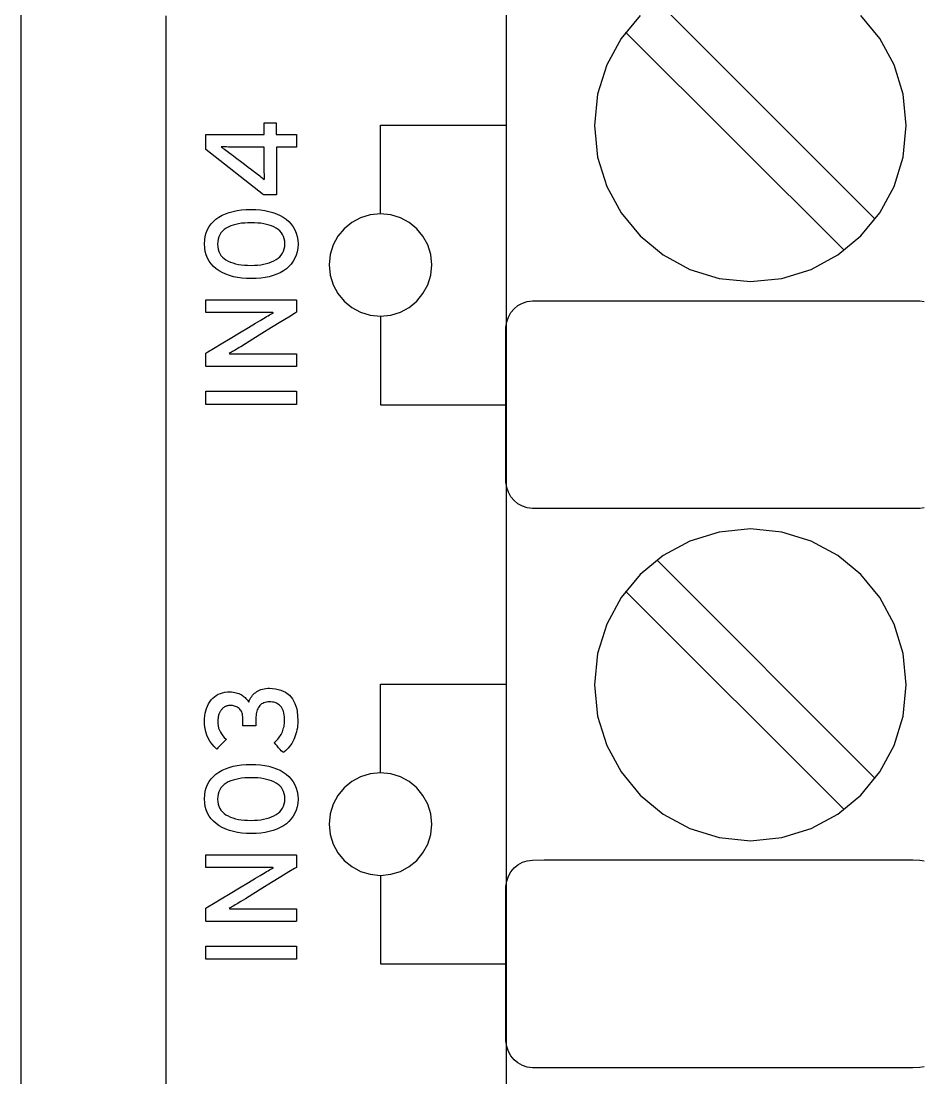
# Model space of a CAD drawing. Extents: x 1 to 47.7, y 0.2 to 33.3.
# Drawn here: x 31.778 to 32.745, y 10.613 to 11.747 of the extents above; entities that cross this region are included whole.
import ezdxf

# ---------------------------------------------------------------- set-up
doc = ezdxf.new("R2010")
doc.units = 0
doc.header["$MEASUREMENT"] = 0
doc.layers.add('4_0_____DWG', color=7, linetype='CONTINUOUS')

msp = doc.modelspace()

# ---------------------------------------------------------------- linework, layer by layer
at = {"layer": '4_0_____DWG'}
for points in [[(31.778, 7.7476), (31.778, 7.9361), (31.778, 8.1261), (31.778, 8.3175), (31.778, 8.5101), (31.778, 8.7039), (31.778, 8.8988), (31.778, 9.0946), (31.778, 9.2914), (31.778, 9.4889), (31.778, 9.6871), (31.778, 10.0852), (31.778, 10.4848), (31.778, 10.8852), (31.778, 11.2856), (31.778, 11.6853), (31.778, 12.0833)], [(32.298, 11.8556), (32.298, 11.7222), (32.298, 11.5857), (32.298, 11.4465), (32.298, 11.3051), (32.298, 11.0174), (32.298, 10.7261), (32.298, 10.4349), (32.298, 10.1472), (32.298, 10.0058), (32.298, 9.8666)], [(32.6938, 11.5343), (32.4595, 11.7686)], [(31.9334, 7.6015), (31.9334, 8.123), (31.9334, 8.6445), (31.9334, 8.904), (31.9334, 9.1619), (31.9334, 9.4178), (31.9334, 9.6712), (31.9334, 9.9215), (31.9334, 10.0453), (31.9334, 10.1682), (31.9334, 10.2901), (31.9334, 10.4109), (31.9334, 10.5305), (31.9334, 10.6489), (31.9334, 10.7661), (31.9334, 10.8819), (31.9334, 10.9963), (31.9334, 11.1093), (31.9334, 11.2207), (31.9334, 11.3305), (31.9334, 11.4387), (31.9334, 11.5451), (31.9334, 11.6498), (31.9334, 11.7526)], [(32.4418, 11.753), (32.4213, 11.7282), (32.4059, 11.6998), (32.3961, 11.6684), (32.3927, 11.6347), (32.3961, 11.601), (32.4059, 11.5695), (32.4213, 11.5411), (32.4418, 11.5163), (32.4666, 11.4959), (32.495, 11.4804), (32.5264, 11.4707), (32.5601, 11.4673), (32.5938, 11.4707), (32.6252, 11.4804), (32.6536, 11.4959), (32.6783, 11.5163), (32.6987, 11.5411), (32.7141, 11.5695), (32.7238, 11.601), (32.7272, 11.6347), (32.7238, 11.6684), (32.7141, 11.6998), (32.6987, 11.7282), (32.6783, 11.753)], [(32.6604, 11.5009), (32.4261, 11.7351)], [(32.0515, 11.6253), (32.0733, 11.6253), (32.0733, 11.6116), (32.0519, 11.6116), (32.0519, 11.5606), (32.038, 11.5606), (31.9761, 11.6091), (31.9761, 11.6253), (32.0386, 11.6253), (32.0386, 11.6377), (32.0515, 11.6377), (32.0515, 11.6253)], [(32.1633, 11.5402), (32.1633, 11.6352), (32.298, 11.6352)], [(32.7462, 11.2246), (32.7416, 11.2239), (32.7341, 11.2238), (32.7019, 11.2238), (32.6478, 11.2238), (32.5801, 11.2238), (32.5071, 11.2238), (32.4371, 11.2238), (32.3783, 11.2238), (32.339, 11.2238), (32.3262, 11.2238), (32.3206, 11.2245), (32.3155, 11.2262), (32.3107, 11.2289), (32.3066, 11.2323), (32.3031, 11.2365), (32.3005, 11.2412), (32.2987, 11.2465), (32.2978, 11.2521), (32.2978, 11.2571), (32.2978, 11.2713), (32.2978, 11.2936), (32.2978, 11.3208), (32.2978, 11.3497), (32.2978, 11.3769), (32.2978, 11.3992), (32.2978, 11.4134), (32.2978, 11.4183), (32.2987, 11.424), (32.3005, 11.4292), (32.3031, 11.434), (32.3066, 11.4381), (32.3107, 11.4416), (32.3155, 11.4442), (32.3206, 11.4459), (32.3262, 11.4466), (32.339, 11.4467), (32.3783, 11.4467), (32.4371, 11.4467), (32.5071, 11.4467), (32.5801, 11.4467), (32.6478, 11.4467), (32.7019, 11.4467), (32.7341, 11.4467), (32.7416, 11.4466), (32.7463, 11.4459)], [(32.1633, 11.4302), (32.1633, 11.3352), (32.298, 11.3352)], [(32.0733, 11.3356), (31.9761, 11.3356), (31.9761, 11.3497), (32.0733, 11.3497), (32.0733, 11.3356)], [(32.6938, 10.9343), (32.4595, 11.1686)], [(32.6604, 10.9009), (32.4261, 11.1351)], [(32.1633, 10.9402), (32.1633, 11.0352), (32.298, 11.0352)], [(32.7462, 10.6246), (32.7416, 10.6239), (32.7341, 10.6238), (32.7019, 10.6238), (32.6478, 10.6238), (32.5801, 10.6238), (32.5071, 10.6238), (32.4371, 10.6238), (32.3783, 10.6238), (32.3389, 10.6238), (32.3262, 10.6238), (32.3206, 10.6245), (32.3155, 10.6262), (32.3107, 10.6289), (32.3066, 10.6323), (32.3031, 10.6365), (32.3005, 10.6412), (32.2987, 10.6465), (32.2978, 10.6521), (32.2978, 10.6571), (32.2978, 10.6713), (32.2978, 10.6936), (32.2978, 10.7208), (32.2978, 10.7497), (32.2978, 10.7769), (32.2978, 10.7992), (32.2978, 10.8134), (32.2978, 10.8183), (32.2987, 10.824), (32.3005, 10.8292), (32.3031, 10.834), (32.3066, 10.8381), (32.3107, 10.8416), (32.3155, 10.8442), (32.3206, 10.8459), (32.3262, 10.8466), (32.3389, 10.8467), (32.3783, 10.8467), (32.4371, 10.8467), (32.5071, 10.8467), (32.5801, 10.8467), (32.6478, 10.8467), (32.7019, 10.8467), (32.7341, 10.8467), (32.7416, 10.8466), (32.7463, 10.8459)], [(32.1633, 10.8302), (32.1633, 10.7352), (32.298, 10.7352)], [(32.0733, 10.7401), (31.9761, 10.7401), (31.9761, 10.7542), (32.0733, 10.7542), (32.0733, 10.7401)]]:
    msp.add_lwpolyline(points, dxfattribs=at)
for points in [[(31.9925, 11.612), (31.9936, 11.6112), (31.9948, 11.6103), (31.9961, 11.6094), (31.9974, 11.6084), (31.9988, 11.6074), (32.0002, 11.6063), (32.0017, 11.6052), (32.0033, 11.604), (32.0043, 11.6032), (32.0062, 11.6018), (32.0093, 11.5995), (32.0133, 11.5965), (32.0175, 11.5933), (32.0215, 11.5902), (32.0249, 11.5876), (32.0272, 11.5859), (32.0281, 11.5852), (32.0297, 11.584), (32.0311, 11.5829), (32.0325, 11.5818), (32.0338, 11.5807), (32.0351, 11.5797), (32.0363, 11.5787), (32.0374, 11.5777), (32.0385, 11.5768), (32.0388, 11.5776), (32.0388, 11.5792), (32.0388, 11.5809), (32.0388, 11.5826), (32.0387, 11.5844), (32.0387, 11.5863), (32.0387, 11.5882), (32.0387, 11.5902), (32.0386, 11.5917), (32.0386, 11.5929), (32.0386, 11.5953), (32.0386, 11.5984), (32.0386, 11.6019), (32.0386, 11.6053), (32.0386, 11.6084), (32.0386, 11.6106), (32.0386, 11.6115), (32.0378, 11.6116), (32.0351, 11.6116), (32.0311, 11.6116), (32.0263, 11.6116), (32.0212, 11.6116), (32.0166, 11.6116), (32.0129, 11.6116), (32.0106, 11.6116), (32.0092, 11.6116), (32.0068, 11.6116), (32.0045, 11.6117), (32.0023, 11.6117), (32.0002, 11.6117), (31.9981, 11.6118), (31.9962, 11.6118), (31.9943, 11.6119)], [(32.0245, 11.5448), (32.0297, 11.5446), (32.0346, 11.5442), (32.0393, 11.5436), (32.0437, 11.5427), (32.0479, 11.5415), (32.0518, 11.5401), (32.0556, 11.5384), (32.059, 11.5364), (32.0623, 11.5342), (32.0651, 11.5317), (32.0677, 11.529), (32.0698, 11.5261), (32.0715, 11.5228), (32.0729, 11.5194), (32.0739, 11.5157), (32.0746, 11.5117), (32.0749, 11.5075), (32.0746, 11.5033), (32.074, 11.4994), (32.0729, 11.4957), (32.0716, 11.4923), (32.0698, 11.4891), (32.0677, 11.4862), (32.0652, 11.4835), (32.0624, 11.481), (32.0592, 11.4788), (32.0558, 11.4769), (32.0521, 11.4752), (32.0482, 11.4738), (32.044, 11.4726), (32.0396, 11.4717), (32.0349, 11.471), (32.03, 11.4706), (32.0248, 11.4705), (32.0196, 11.4706), (32.0147, 11.471), (32.01, 11.4717), (32.0056, 11.4726), (32.0014, 11.4738), (31.9974, 11.4753), (31.9937, 11.477), (31.9902, 11.4789), (31.987, 11.4812), (31.9841, 11.4837), (31.9816, 11.4864), (31.9795, 11.4894), (31.9777, 11.4926), (31.9764, 11.496), (31.9754, 11.4997), (31.9748, 11.5036), (31.9746, 11.5078), (31.9748, 11.512), (31.9754, 11.5159), (31.9764, 11.5196), (31.9778, 11.5231), (31.9795, 11.5263), (31.9816, 11.5292), (31.9841, 11.5319), (31.9869, 11.5344), (31.9901, 11.5365), (31.9935, 11.5385), (31.9972, 11.5401), (32.0011, 11.5415), (32.0053, 11.5427), (32.0098, 11.5436), (32.0144, 11.5442), (32.0194, 11.5446)], [(32.2183, 11.4852), (32.2172, 11.4963), (32.214, 11.5066), (32.2089, 11.516), (32.2022, 11.5241), (32.1941, 11.5308), (32.1847, 11.5359), (32.1744, 11.5391), (32.1633, 11.5402), (32.1522, 11.5391), (32.1419, 11.5359), (32.1325, 11.5308), (32.1244, 11.5241), (32.1177, 11.516), (32.1126, 11.5066), (32.1094, 11.4963), (32.1083, 11.4852), (32.1094, 11.4741), (32.1126, 11.4638), (32.1177, 11.4545), (32.1244, 11.4463), (32.1325, 11.4396), (32.1419, 11.4345), (32.1522, 11.4313), (32.1633, 11.4302), (32.1744, 11.4313), (32.1847, 11.4345), (32.1941, 11.4396), (32.2022, 11.4463), (32.2089, 11.4545), (32.214, 11.4638), (32.2172, 11.4741)], [(32.0248, 11.5305), (32.0212, 11.5304), (32.0177, 11.5302), (32.0144, 11.5299), (32.0112, 11.5294), (32.0082, 11.5287), (32.0054, 11.5279), (32.0027, 11.527), (32.0001, 11.5259), (31.9978, 11.5246), (31.9957, 11.5231), (31.9938, 11.5215), (31.9923, 11.5196), (31.991, 11.5176), (31.99, 11.5154), (31.9893, 11.5129), (31.9888, 11.5103), (31.9887, 11.5075), (31.9888, 11.5047), (31.9893, 11.5022), (31.99, 11.4998), (31.991, 11.4976), (31.9922, 11.4955), (31.9938, 11.4937), (31.9956, 11.4921), (31.9976, 11.4907), (32, 11.4894), (32.0025, 11.4883), (32.0051, 11.4873), (32.008, 11.4865), (32.0109, 11.4858), (32.0141, 11.4853), (32.0174, 11.485), (32.0209, 11.4848), (32.0245, 11.4847), (32.0281, 11.4848), (32.0316, 11.485), (32.0349, 11.4854), (32.038, 11.486), (32.041, 11.4866), (32.0438, 11.4875), (32.0465, 11.4885), (32.049, 11.4896), (32.0514, 11.4909), (32.0535, 11.4924), (32.0554, 11.494), (32.057, 11.4958), (32.0583, 11.4979), (32.0594, 11.5), (32.0601, 11.5024), (32.0606, 11.505), (32.0608, 11.5078), (32.0606, 11.5106), (32.0601, 11.5132), (32.0594, 11.5156), (32.0584, 11.5178), (32.0571, 11.5198), (32.0555, 11.5217), (32.0536, 11.5233), (32.0515, 11.5247), (32.0491, 11.526), (32.0466, 11.527), (32.044, 11.528), (32.0412, 11.5287), (32.0382, 11.5294), (32.0351, 11.5299), (32.0318, 11.5302), (32.0284, 11.5304)], [(32.0733, 11.4344), (32.0711, 11.433), (32.0651, 11.4293), (32.0566, 11.4241), (32.0466, 11.4179), (32.0361, 11.4115), (32.0264, 11.4055), (32.0185, 11.4006), (32.0135, 11.3975), (32.0119, 11.3966), (32.0104, 11.3956), (32.0089, 11.3948), (32.0075, 11.3939), (32.0061, 11.3931), (32.0047, 11.3923), (32.0034, 11.3915), (32.0021, 11.3908), (32.0009, 11.3901), (32.0017, 11.3898), (32.004, 11.3898), (32.0065, 11.3898), (32.0089, 11.3898), (32.0115, 11.3898), (32.0141, 11.3899), (32.0169, 11.3899), (32.0196, 11.3899), (32.0225, 11.3899), (32.0243, 11.3899), (32.0288, 11.3899), (32.0356, 11.3899), (32.0438, 11.3899), (32.0524, 11.3899), (32.0606, 11.3899), (32.0674, 11.3899), (32.0719, 11.3899), (32.0733, 11.3899), (32.0733, 11.3893), (32.0733, 11.3879), (32.0733, 11.3859), (32.0733, 11.3836), (32.0733, 11.3813), (32.0733, 11.3791), (32.0733, 11.3774), (32.0733, 11.3764), (32.0726, 11.3762), (32.0663, 11.3762), (32.0549, 11.3762), (32.04, 11.3762), (32.0235, 11.3762), (32.0071, 11.3762), (31.9927, 11.3762), (31.9818, 11.3762), (31.9764, 11.3762), (31.9761, 11.3765), (31.9761, 11.3777), (31.9761, 11.3796), (31.9761, 11.3818), (31.9761, 11.3843), (31.9761, 11.3867), (31.9761, 11.3887), (31.9761, 11.3901), (31.9761, 11.3906), (31.9783, 11.3919), (31.9841, 11.3954), (31.9924, 11.4004), (32.0021, 11.4063), (32.0123, 11.4124), (32.0217, 11.4182), (32.0294, 11.4228), (32.0343, 11.4257), (32.036, 11.4267), (32.0378, 11.4278), (32.0395, 11.4288), (32.0412, 11.4297), (32.0428, 11.4307), (32.0444, 11.4315), (32.0458, 11.4324), (32.0473, 11.4332), (32.0486, 11.4339), (32.0479, 11.4342), (32.0455, 11.4342), (32.043, 11.4342), (32.0404, 11.4341), (32.0378, 11.4341), (32.0351, 11.4341), (32.0324, 11.4341), (32.0296, 11.4341), (32.0267, 11.4341), (32.0249, 11.4341), (32.0204, 11.4341), (32.0136, 11.4341), (32.0055, 11.4341), (31.9969, 11.4341), (31.9888, 11.4341), (31.982, 11.4341), (31.9775, 11.4341), (31.9761, 11.4341), (31.9761, 11.4347), (31.9761, 11.4362), (31.9761, 11.4381), (31.9761, 11.4404), (31.9761, 11.4428), (31.9761, 11.4449), (31.9761, 11.4466), (31.9761, 11.4476), (31.9768, 11.4478), (31.9831, 11.4478), (31.9946, 11.4478), (32.0094, 11.4478), (32.0259, 11.4478), (32.0423, 11.4478), (32.0567, 11.4478), (32.0676, 11.4478), (32.073, 11.4478), (32.0733, 11.4475), (32.0733, 11.4464), (32.0733, 11.4447), (32.0733, 11.4425), (32.0733, 11.4402), (32.0733, 11.438), (32.0733, 11.4362), (32.0733, 11.4348)], [(32.5601, 10.8673), (32.5938, 10.8707), (32.6252, 10.8804), (32.6536, 10.8959), (32.6783, 10.9163), (32.6987, 10.9411), (32.7141, 10.9695), (32.7238, 11.001), (32.7272, 11.0347), (32.7238, 11.0684), (32.7141, 11.0998), (32.6987, 11.1282), (32.6783, 11.153), (32.6536, 11.1734), (32.6252, 11.1888), (32.5938, 11.1986), (32.5601, 11.202), (32.5264, 11.1986), (32.495, 11.1888), (32.4666, 11.1734), (32.4418, 11.153), (32.4213, 11.1282), (32.4059, 11.0998), (32.3961, 11.0684), (32.3927, 11.0347), (32.3961, 11.001), (32.4059, 10.9695), (32.4213, 10.9411), (32.4418, 10.9163), (32.4666, 10.8959), (32.495, 10.8804), (32.5264, 10.8707)], [(32.0444, 11.031), (32.0509, 11.0305), (32.0566, 11.029), (32.0615, 11.0267), (32.0656, 11.0235), (32.069, 11.0195), (32.0716, 11.0146), (32.0735, 11.0088), (32.0745, 11.0021), (32.0748, 10.9954), (32.0747, 10.9931), (32.0745, 10.9909), (32.0742, 10.9886), (32.0738, 10.9864), (32.0733, 10.9842), (32.0727, 10.9821), (32.072, 10.9799), (32.0712, 10.9778), (32.0703, 10.9758), (32.0692, 10.9737), (32.0681, 10.9718), (32.0669, 10.97), (32.0656, 10.9683), (32.0643, 10.9667), (32.0628, 10.9652), (32.0613, 10.9638), (32.0597, 10.9625), (32.0587, 10.9619), (32.0581, 10.9626), (32.057, 10.9638), (32.0556, 10.9654), (32.054, 10.9672), (32.0525, 10.969), (32.0511, 10.9706), (32.05, 10.9719), (32.0494, 10.9725), (32.05, 10.9732), (32.0512, 10.9743), (32.0523, 10.9754), (32.0534, 10.9765), (32.0543, 10.9777), (32.0552, 10.979), (32.0561, 10.9802), (32.0568, 10.9815), (32.0575, 10.9829), (32.0581, 10.9842), (32.0587, 10.9856), (32.0591, 10.9871), (32.0595, 10.9885), (32.0599, 10.9899), (32.0601, 10.9913), (32.0603, 10.9927), (32.0604, 10.9941), (32.0605, 10.9955), (32.0604, 10.9979), (32.0603, 11.0002), (32.06, 11.0024), (32.0597, 11.0043), (32.0592, 11.0062), (32.0586, 11.0078), (32.0579, 11.0093), (32.0571, 11.0106), (32.0561, 11.0118), (32.0552, 11.0128), (32.0541, 11.0136), (32.0529, 11.0144), (32.0517, 11.015), (32.0504, 11.0155), (32.049, 11.0159), (32.0475, 11.0162), (32.0459, 11.0163), (32.0442, 11.0164), (32.0426, 11.0163), (32.041, 11.0161), (32.0396, 11.0157), (32.0382, 11.0153), (32.037, 11.0147), (32.0359, 11.0141), (32.0348, 11.0133), (32.0339, 11.0124), (32.0331, 11.0113), (32.0324, 11.0102), (32.0317, 11.009), (32.0312, 11.0077), (32.0307, 11.0064), (32.0304, 11.005), (32.0301, 11.0035), (32.0299, 11.0019), (32.0298, 11.0003), (32.0298, 10.9992), (32.0298, 10.9987), (32.0298, 10.9977), (32.0298, 10.9963), (32.0298, 10.9949), (32.0298, 10.9934), (32.0298, 10.9921), (32.0298, 10.9911), (32.0298, 10.9905), (32.0297, 10.9905), (32.0287, 10.9905), (32.0269, 10.9905), (32.0248, 10.9905), (32.0224, 10.9905), (32.0201, 10.9905), (32.0181, 10.9905), (32.0165, 10.9905), (32.0158, 10.9905), (32.0157, 10.9906), (32.0157, 10.9913), (32.0157, 10.9924), (32.0157, 10.9938), (32.0157, 10.9952), (32.0157, 10.9967), (32.0157, 10.9979), (32.0157, 10.9988), (32.0157, 10.9992), (32.0157, 11.0004), (32.0155, 11.0018), (32.0153, 11.0032), (32.015, 11.0044), (32.0145, 11.0055), (32.014, 11.0066), (32.0133, 11.0076), (32.0126, 11.0084), (32.0117, 11.0092), (32.0108, 11.0099), (32.0099, 11.0105), (32.0089, 11.0111), (32.0079, 11.0115), (32.0069, 11.0119), (32.0057, 11.0121), (32.0046, 11.0123), (32.0034, 11.0124), (32.0023, 11.0125), (32.0018, 11.0125), (32.0013, 11.0124), (32.0008, 11.0124), (32.0003, 11.0123), (31.9998, 11.0122), (31.9993, 11.0121), (31.9988, 11.012), (31.9982, 11.0119), (31.9977, 11.0117), (31.9972, 11.0115), (31.9967, 11.0113), (31.9962, 11.011), (31.9957, 11.0106), (31.9952, 11.0103), (31.9947, 11.0099), (31.9943, 11.0095), (31.9938, 11.0091), (31.9934, 11.0086), (31.9929, 11.0082), (31.9925, 11.0076), (31.9921, 11.0071), (31.9917, 11.0065), (31.9913, 11.0059), (31.9909, 11.0052), (31.9906, 11.0045), (31.9903, 11.0038), (31.99, 11.003), (31.9898, 11.0022), (31.9895, 11.0013), (31.9894, 11.0004), (31.9892, 10.9994), (31.9891, 10.9984), (31.989, 10.9973), (31.989, 10.9962), (31.9889, 10.995), (31.989, 10.993), (31.9893, 10.9906), (31.9898, 10.9883), (31.9906, 10.9861), (31.9916, 10.984), (31.9928, 10.982), (31.9942, 10.98), (31.9958, 10.9781), (31.9977, 10.9763), (31.9977, 10.9758), (31.9968, 10.9749), (31.9955, 10.9735), (31.9938, 10.9719), (31.9921, 10.9701), (31.9905, 10.9684), (31.989, 10.967), (31.9881, 10.966), (31.9877, 10.9656), (31.9849, 10.9683), (31.9825, 10.9712), (31.9804, 10.9742), (31.9786, 10.9774), (31.9771, 10.9807), (31.976, 10.9842), (31.9752, 10.9878), (31.9747, 10.9916), (31.9746, 10.9954), (31.9747, 10.9984), (31.975, 11.0013), (31.9754, 11.0041), (31.976, 11.0068), (31.9768, 11.0093), (31.9778, 11.0118), (31.979, 11.0141), (31.9803, 11.0163), (31.9818, 11.0184), (31.9835, 11.0202), (31.9853, 11.0219), (31.9872, 11.0233), (31.9894, 11.0245), (31.9916, 11.0255), (31.994, 11.0262), (31.9966, 11.0267), (31.9993, 11.027), (32.0018, 11.0271), (32.0036, 11.027), (32.0054, 11.0268), (32.0071, 11.0265), (32.0086, 11.0262), (32.0101, 11.0258), (32.0115, 11.0253), (32.0128, 11.0247), (32.014, 11.0241), (32.0151, 11.0234), (32.0161, 11.0226), (32.0171, 11.0218), (32.0181, 11.021), (32.019, 11.0201), (32.0198, 11.0191), (32.0206, 11.0181), (32.0213, 11.0171), (32.022, 11.016), (32.0225, 11.0168), (32.023, 11.0182), (32.0237, 11.0196), (32.0244, 11.021), (32.0252, 11.0222), (32.0262, 11.0234), (32.0272, 11.0245), (32.0283, 11.0256), (32.0295, 11.0265), (32.0308, 11.0275), (32.0322, 11.0283), (32.0337, 11.029), (32.0352, 11.0296), (32.0369, 11.0301), (32.0386, 11.0305), (32.0405, 11.0307), (32.0424, 11.0309)], [(32.0245, 10.9492), (32.0297, 10.9491), (32.0346, 10.9487), (32.0393, 10.9481), (32.0437, 10.9472), (32.0479, 10.946), (32.0518, 10.9446), (32.0556, 10.9429), (32.059, 10.9409), (32.0623, 10.9387), (32.0651, 10.9362), (32.0677, 10.9335), (32.0698, 10.9305), (32.0715, 10.9273), (32.0729, 10.9239), (32.0739, 10.9202), (32.0746, 10.9162), (32.0749, 10.912), (32.0746, 10.9078), (32.074, 10.9039), (32.0729, 10.9002), (32.0716, 10.8968), (32.0698, 10.8936), (32.0677, 10.8907), (32.0652, 10.888), (32.0624, 10.8855), (32.0592, 10.8833), (32.0558, 10.8814), (32.0521, 10.8797), (32.0482, 10.8783), (32.044, 10.8771), (32.0396, 10.8762), (32.0349, 10.8755), (32.03, 10.8751), (32.0248, 10.875), (32.0196, 10.8751), (32.0147, 10.8755), (32.01, 10.8762), (32.0056, 10.8771), (32.0014, 10.8783), (31.9974, 10.8797), (31.9937, 10.8815), (31.9902, 10.8834), (31.987, 10.8857), (31.9841, 10.8882), (31.9816, 10.8909), (31.9795, 10.8938), (31.9777, 10.897), (31.9764, 10.9005), (31.9754, 10.9042), (31.9748, 10.9081), (31.9746, 10.9123), (31.9748, 10.9165), (31.9754, 10.9204), (31.9764, 10.9241), (31.9778, 10.9276), (31.9795, 10.9308), (31.9816, 10.9337), (31.9841, 10.9364), (31.9869, 10.9389), (31.9901, 10.941), (31.9935, 10.943), (31.9972, 10.9446), (32.0011, 10.946), (32.0053, 10.9472), (32.0098, 10.9481), (32.0144, 10.9487), (32.0194, 10.9491)], [(32.0248, 10.935), (32.0212, 10.9349), (32.0177, 10.9347), (32.0144, 10.9344), (32.0112, 10.9339), (32.0082, 10.9332), (32.0054, 10.9324), (32.0027, 10.9315), (32.0001, 10.9304), (31.9978, 10.9291), (31.9957, 10.9276), (31.9938, 10.926), (31.9923, 10.9241), (31.991, 10.9221), (31.99, 10.9199), (31.9893, 10.9174), (31.9888, 10.9148), (31.9887, 10.912), (31.9888, 10.9092), (31.9893, 10.9066), (31.99, 10.9043), (31.991, 10.9021), (31.9922, 10.9), (31.9938, 10.8982), (31.9956, 10.8966), (31.9976, 10.8951), (32, 10.8939), (32.0025, 10.8928), (32.0051, 10.8918), (32.008, 10.891), (32.0109, 10.8903), (32.0141, 10.8898), (32.0174, 10.8895), (32.0209, 10.8893), (32.0245, 10.8892), (32.0281, 10.8893), (32.0316, 10.8895), (32.0349, 10.8899), (32.038, 10.8905), (32.041, 10.8911), (32.0438, 10.892), (32.0465, 10.893), (32.049, 10.8941), (32.0514, 10.8954), (32.0535, 10.8969), (32.0554, 10.8985), (32.057, 10.9003), (32.0583, 10.9024), (32.0594, 10.9045), (32.0601, 10.9069), (32.0606, 10.9095), (32.0608, 10.9123), (32.0606, 10.9151), (32.0601, 10.9177), (32.0594, 10.9201), (32.0584, 10.9223), (32.0571, 10.9244), (32.0555, 10.9262), (32.0536, 10.9278), (32.0515, 10.9292), (32.0491, 10.9305), (32.0466, 10.9315), (32.044, 10.9325), (32.0412, 10.9332), (32.0382, 10.9339), (32.0351, 10.9344), (32.0318, 10.9347), (32.0284, 10.9349)], [(32.2183, 10.8852), (32.2172, 10.8963), (32.214, 10.9066), (32.2089, 10.9159), (32.2022, 10.9241), (32.1941, 10.9308), (32.1847, 10.9359), (32.1744, 10.9391), (32.1633, 10.9402), (32.1522, 10.9391), (32.1419, 10.9359), (32.1325, 10.9308), (32.1244, 10.9241), (32.1177, 10.9159), (32.1126, 10.9066), (32.1094, 10.8963), (32.1083, 10.8852), (32.1094, 10.8741), (32.1126, 10.8638), (32.1177, 10.8545), (32.1244, 10.8463), (32.1325, 10.8396), (32.1419, 10.8345), (32.1522, 10.8313), (32.1633, 10.8302), (32.1744, 10.8313), (32.1847, 10.8345), (32.1941, 10.8396), (32.2022, 10.8463), (32.2089, 10.8545), (32.214, 10.8638), (32.2172, 10.8741)], [(32.0733, 10.8388), (32.0711, 10.8375), (32.0651, 10.8338), (32.0566, 10.8286), (32.0466, 10.8224), (32.0361, 10.816), (32.0264, 10.81), (32.0185, 10.8051), (32.0135, 10.802), (32.0119, 10.8011), (32.0104, 10.8001), (32.0089, 10.7993), (32.0075, 10.7984), (32.0061, 10.7976), (32.0047, 10.7968), (32.0034, 10.796), (32.0021, 10.7953), (32.0009, 10.7946), (32.0017, 10.7943), (32.004, 10.7943), (32.0065, 10.7943), (32.0089, 10.7943), (32.0115, 10.7943), (32.0141, 10.7943), (32.0169, 10.7944), (32.0196, 10.7944), (32.0225, 10.7944), (32.0243, 10.7944), (32.0288, 10.7944), (32.0356, 10.7944), (32.0438, 10.7944), (32.0524, 10.7944), (32.0606, 10.7944), (32.0674, 10.7944), (32.0719, 10.7944), (32.0733, 10.7944), (32.0733, 10.7938), (32.0733, 10.7923), (32.0733, 10.7904), (32.0733, 10.7881), (32.0733, 10.7857), (32.0733, 10.7836), (32.0733, 10.7819), (32.0733, 10.7809), (32.0726, 10.7807), (32.0663, 10.7807), (32.0549, 10.7807), (32.04, 10.7807), (32.0235, 10.7807), (32.0071, 10.7807), (31.9927, 10.7807), (31.9818, 10.7807), (31.9764, 10.7807), (31.9761, 10.781), (31.9761, 10.7822), (31.9761, 10.7841), (31.9761, 10.7863), (31.9761, 10.7888), (31.9761, 10.7912), (31.9761, 10.7932), (31.9761, 10.7946), (31.9761, 10.7951), (31.9783, 10.7964), (31.9841, 10.7999), (31.9924, 10.8049), (32.0021, 10.8108), (32.0123, 10.8169), (32.0217, 10.8227), (32.0294, 10.8273), (32.0343, 10.8302), (32.036, 10.8312), (32.0378, 10.8323), (32.0395, 10.8333), (32.0412, 10.8342), (32.0428, 10.8352), (32.0444, 10.836), (32.0458, 10.8369), (32.0473, 10.8377), (32.0486, 10.8384), (32.0479, 10.8387), (32.0455, 10.8387), (32.043, 10.8386), (32.0404, 10.8386), (32.0378, 10.8386), (32.0351, 10.8386), (32.0324, 10.8386), (32.0296, 10.8386), (32.0267, 10.8386), (32.0249, 10.8386), (32.0204, 10.8386), (32.0136, 10.8386), (32.0055, 10.8386), (31.9969, 10.8386), (31.9888, 10.8386), (31.982, 10.8386), (31.9775, 10.8386), (31.9761, 10.8386), (31.9761, 10.8392), (31.9761, 10.8407), (31.9761, 10.8426), (31.9761, 10.8449), (31.9761, 10.8473), (31.9761, 10.8494), (31.9761, 10.8511), (31.9761, 10.8521), (31.9768, 10.8523), (31.9831, 10.8523), (31.9946, 10.8523), (32.0094, 10.8523), (32.0259, 10.8523), (32.0423, 10.8523), (32.0567, 10.8523), (32.0676, 10.8523), (32.073, 10.8523), (32.0733, 10.852), (32.0733, 10.8509), (32.0733, 10.8492), (32.0733, 10.847), (32.0733, 10.8447), (32.0733, 10.8425), (32.0733, 10.8406), (32.0733, 10.8393)]]:
    msp.add_lwpolyline(points, close=True, dxfattribs=at)

doc.saveas('drawing.dxf')
